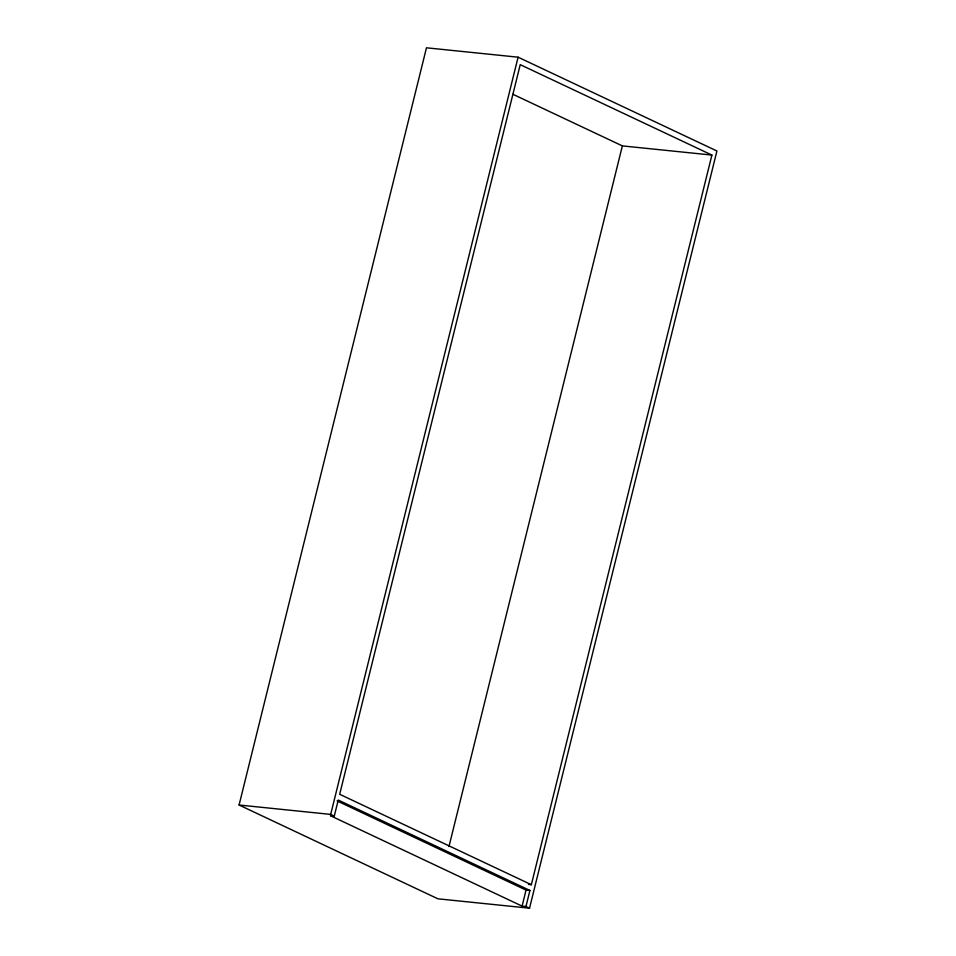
<?xml version="1.0" encoding="UTF-8"?>
<svg xmlns="http://www.w3.org/2000/svg" width="956" height="956" viewBox="0 0 956 956"><rect width="100%" height="100%" fill="white"/><g stroke="black" fill="none" stroke-linecap="round" stroke-linejoin="round"><path stroke-width="1.43" d="M239.084 805.012L426.472 47.8L518.092 57.193L716.916 150.988L529.528 908.2L437.908 898.807L239.084 805.012L330.692 814.404L334.277 816.089L338.245 800.053L529.923 890.466L525.955 906.515L529.528 908.2M330.692 814.404L518.092 57.193M448.962 846.562L622.356 145.898L513.025 94.321M525.955 906.515L522.084 906.121L526.051 890.072L337.074 800.925M531.345 884.694L711.909 155.075L520.231 64.65L339.679 794.281L531.345 884.694L528.417 884.396M622.356 145.898L711.909 155.075M334.277 816.089L330.406 815.695L522.084 906.121M526.051 890.072L529.923 890.466"/></g></svg>
